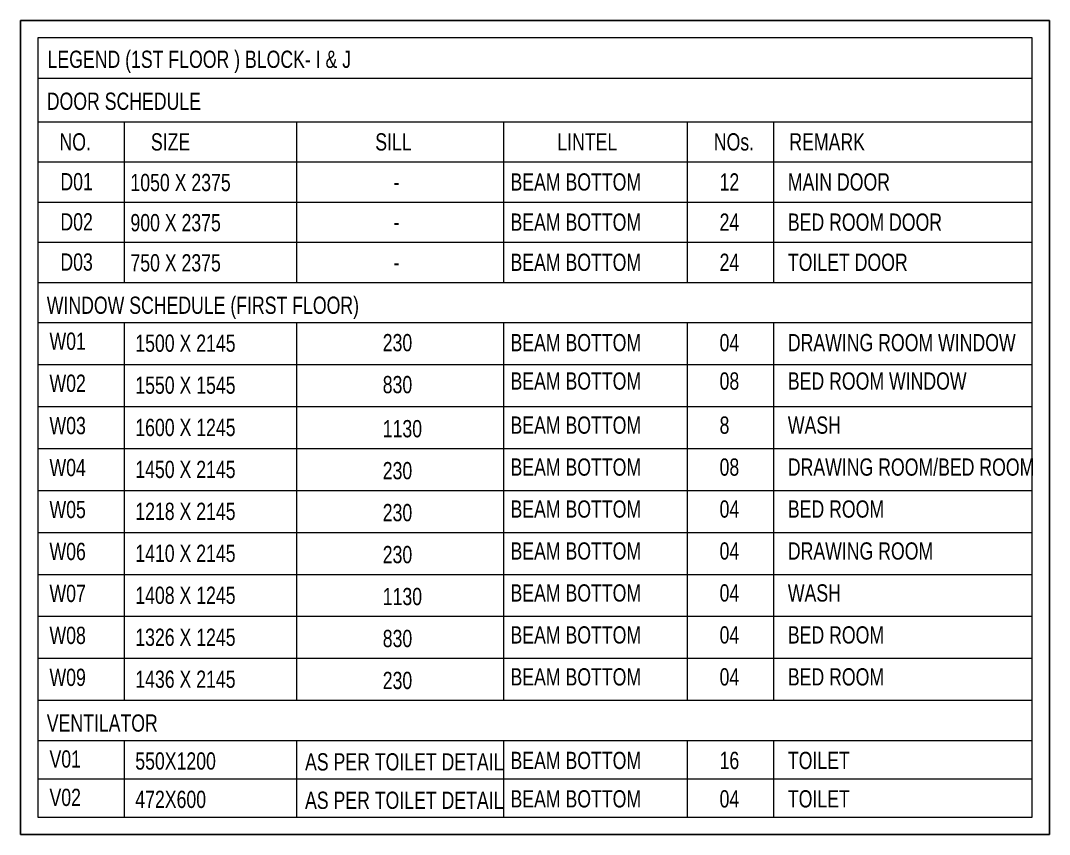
# Model space of a CAD drawing. Header units: inches. Extents: x 822859 to 1009930, y 496782 to 576896.
# Drawn here: x 826119 to 835069, y 569818 to 576896 of the extents above; entities that cross this region are included whole.
import ezdxf

# ---------------------------------------------------------------- set-up
doc = ezdxf.new("R2010")
doc.units = ezdxf.units.IN
doc.header["$LTSCALE"] = 750
doc.header["$MEASUREMENT"] = 0
doc.layers.add('a-Text1-Labels-MSA', color=7, linetype='Continuous', lineweight=13)
doc.styles.add('arial unicode', font='swisscl.ttf', dxfattribs={"height": 165})

msp = doc.modelspace()

# ---------------------------------------------------------------- linework, layer by layer
at = {"layer": 'a-Text1-Labels-MSA'}
for p, q in [((826268.9, 576394.1), (834918.9, 576394.1)), ((826268.9, 576016.5), (834918.9, 576016.5)), ((827018.9, 576016.5), (827018.9, 574619)), ((828519.2, 576016.5), (828519.2, 574619)), ((830318.9, 576016.5), (830318.9, 574619)), ((831918.9, 576016.5), (831918.9, 574619)), ((832668.9, 576016.5), (832668.9, 574619)), ((826268.9, 575667.1), (834918.9, 575667.1)), ((826268.9, 575317.7), (834918.9, 575317.7)), ((826268.9, 574968.3), (834918.9, 574968.3)), ((826268.9, 574619), (834918.9, 574619)), ((826268.9, 574619), (834918.9, 574619)), ((826268.9, 574269.6), (834918.9, 574269.6)), ((827018.9, 574269.6), (827018.9, 570985.2)), ((828519.2, 574269.6), (828519.2, 570985.2)), ((830318.9, 574269.6), (830318.9, 570985.2)), ((831918.9, 574269.6), (831918.9, 570985.2)), ((832668.9, 574269.6), (832668.9, 570985.2)), ((826268.9, 573904.6), (834918.9, 573904.6)), ((826268.9, 573539.7), (834918.9, 573539.7)), ((826268.9, 573174.8), (834918.9, 573174.8)), ((826268.9, 572809.9), (834918.9, 572809.9)), ((826268.9, 572444.9), (834918.9, 572444.9)), ((826268.9, 572080), (834918.9, 572080)), ((826268.9, 571715.1), (834918.9, 571715.1)), ((826268.9, 571350.1), (834918.9, 571350.1)), ((826268.9, 570985.2), (834918.9, 570985.2)), ((826268.9, 570635.8), (834918.9, 570635.8)), ((827018.9, 570635.8), (827018.9, 569968.2)), ((828519.2, 570635.8), (828519.2, 569968.2)), ((830318.9, 570635.8), (830318.9, 569968.2)), ((831918.9, 570635.8), (831918.9, 569968.2)), ((832668.9, 570635.8), (832668.9, 569968.2)), ((826268.9, 570302), (834918.9, 570302))]:
    msp.add_line(p, q, dxfattribs=at)
msp.add_lwpolyline([(834918.9, 569968.2), (834918.9, 576746.3), (826268.9, 576746.3), (826268.9, 569968.2), (834918.9, 569968.2)], dxfattribs=at)
at = {"layer": 'Defpoints', "color": 1}
msp.add_lwpolyline([(826118.9, 569818.2), (835068.9, 569818.2), (835068.9, 576896.3), (826118.9, 576896.3)], close=True, dxfattribs=at)

# ---------------------------------------------------------------- texts
at = {"layer": 'a-Text1-Labels-MSA', "style": 'arial unicode'}
for s, p in [('LEGEND (1ST FLOOR ) BLOCK- I & J', (826353.7, 576484.8)), ('DOOR SCHEDULE ', (826346.9, 576119.8)), ('NO.', (826457.2, 575766.4)), ('SIZE', (827252.8, 575766.4)), ('SILL', (829204.4, 575766.4)), ('LINTEL', (830787.9, 575766.4)), ('NOs.', (832149.3, 575766.4)), ('REMARK', (832806.6, 575766.4)), ('D01', (826465.3, 575420.2)), ('1050 X 2375', (827074.5, 575413.2)), ('BEAM BOTTOM', (830380.7, 575417.8)), ('12', (832199.5, 575417.8)), ('MAIN DOOR', (832793.6, 575417.8)), ('-', (829364.1, 575417.8)), ('D02', (826465.3, 575070.8)), ('BEAM BOTTOM', (830380.7, 575068.5)), ('24', (832199.5, 575068.5)), ('BED ROOM DOOR', (832793.6, 575068.5)), ('900 X 2375', (827074.5, 575063.8)), ('-', (829364.1, 575068.5)), ('D03', (826465.3, 574721.5)), ('750 X 2375', (827074.5, 574714.5)), ('BEAM BOTTOM', (830380.7, 574719.1)), ('24', (832199.5, 574719.1)), ('TOILET DOOR', (832793.6, 574719.1)), ('-', (829364.1, 574719.1)), ('WINDOW SCHEDULE (FIRST FLOOR)', (826346.9, 574345.7)), ('W01', (826370.5, 574032.9)), ('1500 X 2145', (827116.8, 574015.7)), ('230', (829269.3, 574020.3)), ('BEAM BOTTOM', (830380.7, 574020.3)), ('04', (832199.5, 574020.3)), ('DRAWING ROOM WINDOW', (832793.6, 574020.3)), ('W02', (826370.5, 573667.2)), ('1550 X 1545', (827116.8, 573650.8)), ('830', (829269.3, 573655.4)), ('BEAM BOTTOM', (830380.7, 573686.5)), ('08', (832199.5, 573686.5)), ('BED ROOM WINDOW', (832793.6, 573686.5)), ('W03', (826370.5, 573299)), ('1600 X 1245', (827116.8, 573282.8)), ('BEAM BOTTOM', (830380.7, 573303)), ('8', (832199.5, 573303)), ('WASH', (832793.6, 573303)), ('1130', (829269.3, 573271.9)), ('W04', (826370.5, 572934.1)), ('1450 X 2145', (827116.8, 572917.9)), ('BEAM BOTTOM', (830380.7, 572938.1)), ('08', (832199.5, 572938.1)), ('DRAWING ROOM/BED ROOM', (832793.6, 572938.1)), ('230', (829269.3, 572907)), ('W05', (826370.5, 572569.1)), ('BEAM BOTTOM', (830380.7, 572573.1)), ('04', (832199.5, 572573.1)), ('BED ROOM', (832793.6, 572573.1)), ('1218 X 2145', (827116.8, 572553)), ('230', (829269.3, 572542)), ('W06', (826370.5, 572204.2)), ('BEAM BOTTOM', (830380.7, 572208.2)), ('04', (832199.5, 572208.2)), ('DRAWING ROOM', (832793.6, 572208.2)), ('1410 X 2145', (827116.8, 572188)), ('230', (829269.3, 572177.1)), ('BEAM BOTTOM', (830380.7, 571843.3)), ('04', (832199.5, 571843.3)), ('WASH', (832793.6, 571843.3)), ('W07', (826370.5, 571839.3)), ('1408 X 1245', (827116.8, 571823.1)), ('1130', (829269.3, 571812.2)), ('W08', (826370.5, 571474.3)), ('1326 X 1245', (827116.8, 571458.2)), ('830', (829269.3, 571447.2)), ('BEAM BOTTOM', (830380.7, 571478.3)), ('04', (832199.5, 571478.3)), ('BED ROOM', (832793.6, 571478.3)), ('W09', (826370.5, 571109.4)), ('1436 X 2145', (827116.8, 571093.2)), ('230', (829269.3, 571082.3)), ('BEAM BOTTOM', (830380.7, 571113.4)), ('04', (832199.5, 571113.4)), ('BED ROOM', (832793.6, 571113.4)), ('VENTILATOR', (826346.9, 570711.9)), ('V01', (826370.5, 570399.2)), ('550X1200', (827116.8, 570381.9)), ('AS PER TOILET DETAIL ', (828593.5, 570374.1)), ('BEAM BOTTOM', (830380.7, 570386.6)), ('16', (832199.5, 570386.6)), ('TOILET', (832793.6, 570386.6)), ('V02', (826370.5, 570065.3)), ('BEAM BOTTOM', (830380.7, 570052.7)), ('04', (832199.5, 570052.7)), ('TOILET', (832793.6, 570052.7)), ('472X600', (827116.8, 570048.1)), ('AS PER TOILET DETAIL ', (828593.5, 570040.3))]:
    msp.add_text(s, height=150, dxfattribs=at).set_placement(p)

doc.saveas('drawing.dxf')
